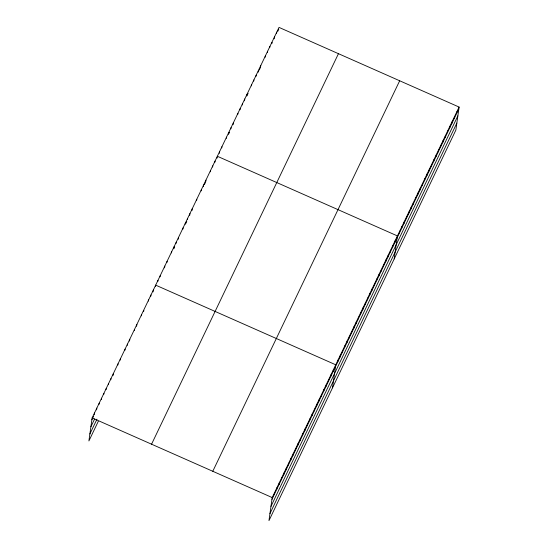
<?xml version="1.0" encoding="UTF-8"?>
<svg xmlns="http://www.w3.org/2000/svg" width="548" height="548" viewBox="0 0 548 548"><rect width="100%" height="100%" fill="white"/><g stroke="black" fill="none" stroke-linecap="round" stroke-linejoin="round"><path stroke-width="0.82" d="M459.094 107.059L272.205 497.57L268.972 520.6L455.861 130.088L459.094 107.059L279.028 27.4L92.139 417.912L88.906 440.941L98.318 421.268M94.235 414.815L94.496 412.993M96.592 409.904L96.845 408.075M99.03 404.376L99.202 403.157M101.38 399.458L101.551 398.245M103.736 394.539L103.908 393.327M106.093 389.621L106.257 388.409M108.442 384.703L108.614 383.49M110.799 379.785L110.97 378.572M113.066 375.476L113.32 373.654M117.854 365.036L118.026 363.817M120.211 360.118L120.382 358.899M124.917 350.282L125.088 349.069M127.273 345.363L127.444 344.151M129.54 341.055L129.794 339.233M134.329 330.615L134.5 329.396M136.596 326.3L136.856 324.478M141.391 315.86L141.562 314.641M143.658 311.552L143.829 310.332M148.453 301.105L148.624 299.893M150.803 296.187L150.974 294.975M153.07 291.879L153.33 290.056M155.509 286.351L155.68 285.138L335.746 364.797L332.513 387.826M157.797 281.583L157.968 280.364M160.078 276.809L160.249 275.589M164.564 267.869L164.818 266.047M166.935 262.492L167.106 261.273M171.503 252.943L171.675 251.731M173.956 246.956L173.702 248.778L174.682 246.73M176.072 243.394L176.244 242.182M178.271 239.229L178.525 237.407M182.922 229.078L183.094 227.865M185.203 224.303L185.375 223.091M187.491 219.536L187.663 218.316M189.69 215.371L189.944 213.542M191.971 210.596L192.232 208.774M196.629 200.438L196.801 199.225M201.198 190.896L201.369 189.677M203.397 186.731L203.651 184.909M205.678 181.957L205.938 180.134M210.336 171.805L210.507 170.586M212.617 167.03L212.788 165.818M214.898 162.256L215.069 161.043M217.097 158.091L217.268 156.879M219.385 153.317L219.638 151.495M221.755 147.939L221.926 146.72M226.324 138.391L226.495 137.178M228.776 132.404L228.523 134.226L229.502 132.184M230.893 128.849L231.064 127.629M233.092 124.684L233.345 122.862M237.743 114.525L237.914 113.313M240.031 109.758L240.202 108.538M242.312 104.983L242.483 103.764M244.511 100.818L244.764 98.996M246.799 96.044L247.052 94.222M251.45 85.892L251.621 84.673M253.731 81.118L253.902 79.905M256.019 76.343L256.19 75.131M258.218 72.178L258.471 70.356M260.499 67.404L260.759 65.582M265.157 57.252L265.328 56.04M267.438 52.478L267.609 51.265M269.726 47.71L269.897 46.491M271.924 43.545L272.096 42.326M274.206 38.771L274.459 36.949M276.576 33.387L276.747 32.174M274.301 494.474L274.562 492.652M276.658 489.563L276.911 487.734M279.007 484.644L279.268 482.815M281.364 479.726L281.617 477.904M283.72 474.808L283.974 472.986M286.07 469.889L286.323 468.067M288.426 464.971L288.68 463.149M290.776 460.053L291.036 458.231M293.132 455.135L293.386 453.312M295.482 450.216L295.742 448.394M297.838 445.298L298.091 443.476M300.188 440.387L300.448 438.558M302.544 435.468L302.797 433.646M304.9 430.55L305.154 428.728M307.25 425.632L307.51 423.81M309.606 420.713L309.86 418.891M311.956 415.795L312.216 413.973M314.312 410.877L314.566 409.055M316.662 405.958L316.922 404.136M319.018 401.04L319.272 399.218M321.375 396.129L321.628 394.3M323.724 391.21L323.984 389.388M326.081 386.292L326.334 384.47M328.43 381.374L328.69 379.552M330.786 376.455L331.04 374.633M333.136 371.537L333.396 369.715M337.774 361.844L338.034 360.022M340.061 357.077L340.315 355.248M342.342 352.302L342.603 350.48M344.63 347.528L344.884 345.706M346.911 342.753L347.172 340.931M349.199 337.986L349.453 336.157M351.48 333.211L351.741 331.389M353.768 328.437L354.022 326.615M356.049 323.663L356.31 321.84M358.337 318.888L358.591 317.066M360.618 314.12L360.879 312.291M362.906 309.346L363.16 307.524M365.187 304.572L365.441 302.749M367.468 299.797L367.729 297.975M369.756 295.03L370.01 293.201M372.037 290.255L372.298 288.433M374.325 285.481L374.579 283.659M376.606 280.706L376.866 278.884M378.894 275.932L379.148 274.11M381.175 271.164L381.435 269.335M383.463 266.39L383.716 264.568M385.744 261.615L386.004 259.793M388.032 256.841L388.285 255.019M390.313 252.073L390.573 250.244M392.601 247.299L392.854 245.477M394.882 242.524L395.135 240.702M394.183 258.957L397.423 235.928L217.357 156.269M399.451 232.975L399.704 231.153M401.732 228.208L401.992 226.379M404.02 223.433L404.273 221.611M406.301 218.659L406.561 216.837M408.589 213.884L408.842 212.062M410.87 209.117L411.13 207.288M413.158 204.342L413.411 202.52M415.439 199.568L415.699 197.746M417.727 194.793L417.98 192.971M420.008 190.019L420.268 188.197M422.296 185.251L422.549 183.422M424.577 180.477L424.83 178.655M426.865 175.703L427.118 173.88M429.146 170.928L429.399 169.106M431.427 166.16L431.687 164.332M433.715 161.386L433.968 159.564M435.996 156.612L436.256 154.789M438.284 151.837L438.537 150.015M440.565 147.063L440.825 145.241M442.853 142.295L443.106 140.466M445.134 137.521L445.394 135.698M447.421 132.746L447.675 130.924M449.703 127.972L449.963 126.15M451.99 123.204L452.244 121.375M454.271 118.43L454.532 116.608M456.559 113.655L456.813 111.833M91.886 419.734L93.564 416.227M185.772 223.55L186.752 221.502M204.377 184.683L205.356 182.642M247.121 95.366L248.1 93.318M259.197 70.137L260.177 68.089M277.795 31.27L278.774 29.222M90.9 426.734L94.599 419.008M89.886 433.941L96.948 419.193M151.563 444.202L338.452 53.69M212.782 471.287L399.677 80.768M271.952 499.392L458.84 108.881M270.965 506.393L457.854 115.881M269.952 513.599L456.847 123.088M92.139 417.912L272.205 497.57"/></g></svg>
